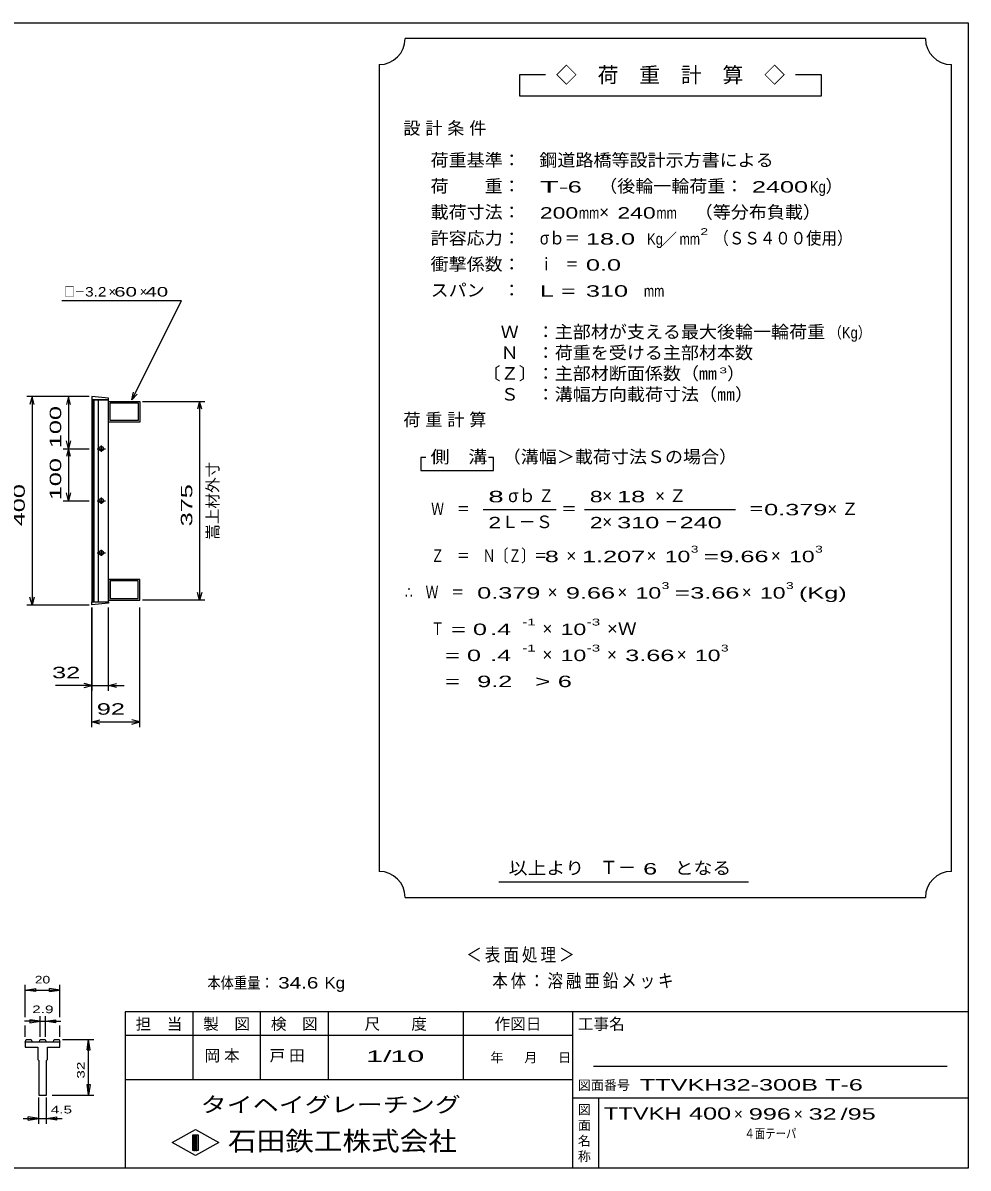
# Model space of a CAD drawing. Units: millimetres, scale not verified. Extents: x -1820 to 1731, y -1282 to 1054.
# Drawn here: x -86 to 1731, y -1146 to 1054 of the extents above; entities that cross this region are included whole.
import ezdxf
from ezdxf.enums import TextEntityAlignment as Align

# ---------------------------------------------------------------- set-up
doc = ezdxf.new("R2010")
doc.units = ezdxf.units.MM
doc.header["$LTSCALE"] = 10
for name, color, linetype, lineweight in [('0_2', 150, 'Continuous', 25), ('16', 3, 'Continuous', 25), ('22', 2, 'Continuous', 25), ('32', 4, 'Continuous', 25)]:
    doc.layers.add(name, color=color, linetype=linetype, lineweight=lineweight)
doc.styles.add('ベクトル', font='')
doc.styles.get('ベクトル').set_extended_font_data('ベクトル')

msp = doc.modelspace()

# ---------------------------------------------------------------- linework, layer by layer
at = {"layer": '0_2'}
for p, q in [((-1729, 1053.5), (1731, 1053.5)), ((1731, 1053.5), (1731, -1146.5)), ((1731, -846.5), (111, -846.5)), ((111, -846.5), (111, -1146.5)), ((241, -846.5), (241, -976.5)), ((371, -976.5), (371, -846.5)), ((501, -846.5), (501, -976.5)), ((761, -976.5), (761, -846.5)), ((971, -846.5), (971, -1146.5)), ((971, -891.5), (111, -891.5)), ((1691, -951.5), (1011, -951.5)), ((111, -976.5), (971, -976.5)), ((971, -1011.5), (1731, -1011.5)), ((1021, -1146.5), (1021, -1011.5)), ((201, -1097.5), (246, -1072.5)), ((246, -1072.5), (291, -1097.5)), ((246, -1122.5), (201, -1097.5)), ((241, -1082.5), (251, -1082.5)), ((241, -1112.5), (241, -1082.5)), ((241, -1082.5), (243, -1082.5)), ((243, -1082.5), (243, -1112.5)), ((245, -1112.5), (245, -1082.5)), ((245, -1082.5), (247, -1082.5)), ((291, -1097.5), (246, -1122.5)), ((247, -1082.5), (247, -1112.5)), ((249, -1112.5), (249, -1082.5)), ((249, -1082.5), (251, -1082.5)), ((251, -1082.5), (251, -1112.5)), ((251, -1082.5), (251, -1112.5)), ((251, -1112.5), (241, -1112.5)), ((243, -1112.5), (245, -1112.5)), ((247, -1112.5), (249, -1112.5)), ((1731, -1146.5), (-1729, -1146.5))]:
    msp.add_line(p, q, dxfattribs=at)
at = {"layer": '16'}
for p, q in [((79, 332.5), (47, 335.5)), ((47, 335.5), (47, 329.5)), ((79, 329.5), (79, 332.5)), ((47, 329.5), (79, 329.5)), ((47, 329.5), (47, -58.5)), ((79, 329.5), (47, 329.5)), ((48.5, 329.5), (48.5, -58.5)), ((51.5, -58.5), (51.5, 329.5)), ((59, 329.5), (59, -58.5)), ((79, -58.5), (79, 329.5)), ((79, 326.5), (139, 326.5)), ((79, 286.5), (79, 326.5)), ((82, 323.5), (136, 323.5)), ((82, 289.5), (82, 323.5)), ((136, 323.5), (136, 289.5)), ((139, 326.5), (139, 286.5)), ((139, 286.5), (79, 286.5)), ((136, 289.5), (82, 289.5)), ((57, 235.5), (73, 235.5)), ((67, 238.5), (63, 238.5)), ((63, 232.5), (67, 232.5)), ((65, 241.5), (65, 229.5)), ((57, 135.5), (73, 135.5)), ((67, 138.5), (63, 138.5)), ((63, 132.5), (67, 132.5)), ((65, 141.5), (65, 129.5)), ((57, 35.5), (73, 35.5)), ((67, 38.5), (63, 38.5)), ((63, 32.5), (67, 32.5)), ((65, 41.5), (65, 29.5)), ((139, -15.5), (79, -15.5)), ((79, -15.5), (79, -55.5)), ((136, -18.5), (82, -18.5)), ((82, -18.5), (82, -52.5)), ((136, -52.5), (136, -18.5)), ((139, -55.5), (139, -15.5)), ((47, -58.5), (79, -58.5)), ((47, -64.5), (47, -58.5)), ((47, -58.5), (79, -58.5)), ((79, -61.5), (47, -64.5)), ((79, -55.5), (139, -55.5)), ((79, -58.5), (79, -61.5)), ((82, -52.5), (136, -52.5))]:
    msp.add_line(p, q, dxfattribs=at)
for centre, radius, start, end in [((63, 235.5), 3, 90, 270), ((65, 235.5), 4, 46.6, 133.4), ((65, 235.5), 4, 226.6, 313.4), ((67, 235.5), 3, 270, 90), ((63, 135.5), 3, 90, 270), ((65, 135.5), 4, 46.6, 133.4), ((65, 135.5), 4, 226.6, 313.4), ((67, 135.5), 3, 270, 90), ((63, 35.5), 3, 90, 270), ((65, 35.5), 4, 46.6, 133.4), ((65, 35.5), 4, 226.6, 313.4), ((67, 35.5), 3, 270, 90)]:
    msp.add_arc(centre, radius, start, end, dxfattribs=at)
at = {"layer": '22', "color": 4}
for p, q in [((1649, 1023.5), (649, 1023.5)), ((599, 973.5), (599, -576.5)), ((1699, -576.5), (1699, 973.5)), ((919, 953.5), (869, 953.5)), ((869, 953.5), (869, 913.5)), ((1449, 953.5), (1399, 953.5)), ((1449, 913.5), (1449, 953.5)), ((869, 913.5), (1449, 913.5)), ((219, 519.5), (-11, 519.5)), ((124, 329.5), (219, 519.5)), ((42, 335.5), (-78, 335.5)), ((-68, 335.5), (-72, 320.5)), ((-64, 320.5), (-68, 335.5)), ((-68, 335.5), (-68, -64.5)), ((42, 335.5), (-8, 335.5)), ((2, 335.5), (-2, 320.5)), ((6, 320.5), (2, 335.5)), ((2, 335.5), (2, 235.5)), ((124, 329.5), (127, 344.1)), ((124, 329.5), (134, 340.5)), ((144, 326.5), (264, 326.5)), ((254, 326.5), (250, 311.5)), ((258, 311.5), (254, 326.5)), ((254, 326.5), (254, -55.5)), ((2, 235.5), (-2, 250.5)), ((6, 250.5), (2, 235.5)), ((-8, 235.5), (42, 235.5)), ((2, 235.5), (-2, 220.5)), ((6, 220.5), (2, 235.5)), ((2, 235.5), (2, 135.5)), ((689, 218.5), (679, 218.5)), ((679, 218.5), (679, 193.5)), ((819, 218.5), (809, 218.5)), ((819, 193.5), (819, 218.5)), ((679, 193.5), (819, 193.5)), ((-8, 135.5), (42, 135.5)), ((2, 135.5), (-2, 150.5)), ((6, 150.5), (2, 135.5)), ((799, 118.5), (939, 118.5)), ((994, 118.5), (1284, 118.5)), ((254, -55.5), (250, -40.5)), ((258, -40.5), (254, -55.5)), ((-78, -64.5), (42, -64.5)), ((-68, -64.5), (-72, -49.5)), ((-64, -49.5), (-68, -64.5)), ((264, -55.5), (144, -55.5)), ((47, -69.5), (47, -229.5)), ((47, -299.5), (47, -69.5)), ((79, -229.5), (79, -69.5)), ((139, -299.5), (139, -69.5)), ((47, -219.5), (-23, -219.5)), ((47, -219.5), (32, -215.5)), ((32, -223.5), (47, -219.5)), ((47, -219.5), (79, -219.5)), ((79, -219.5), (94, -215.5)), ((94, -223.5), (79, -219.5)), ((79, -219.5), (109, -219.5)), ((47, -289.5), (62, -285.5)), ((139, -289.5), (124, -285.5)), ((62, -293.5), (47, -289.5)), ((47, -289.5), (139, -289.5)), ((124, -293.5), (139, -289.5)), ((829, -596.5), (1309, -596.5)), ((649, -626.5), (1649, -626.5))]:
    msp.add_line(p, q, dxfattribs=at)
for centre, start, end in [((599, 1023.5), 270, 0), ((1699, 1023.5), 180, 270), ((599, -626.5), 0, 90), ((1699, -626.5), 90, 180)]:
    msp.add_arc(centre, 50, start, end, dxfattribs=at)
at = {"layer": '32'}
for p, q in [((-81, -856.5), (-81, -794.5)), ((-81, -804.5), (-61, -801.5)), ((-61, -807.5), (-81, -804.5)), ((-81, -804.5), (-14.33, -804.5)), ((-61, -807.5), (-61, -801.5)), ((-14.33, -804.5), (-34.33, -801.5)), ((-34.33, -807.5), (-34.33, -801.5)), ((-34.33, -807.5), (-14.33, -804.5)), ((-14.33, -856.5), (-14.33, -794.5)), ((-52.5, -894.5), (-52.5, -854.5)), ((-42.83, -854.5), (-42.83, -894.5)), ((-52.5, -864.5), (-82.5, -864.5)), ((-81, -894.5), (-81, -872.5)), ((-52.5, -864.5), (-72.5, -861.5)), ((-72.5, -861.5), (-72.5, -867.5)), ((-72.5, -867.5), (-52.5, -864.5)), ((-52.5, -864.5), (-42.83, -864.5)), ((-42.83, -864.5), (-22.83, -861.5)), ((-22.83, -867.5), (-42.83, -864.5)), ((-42.83, -864.5), (-12.83, -864.5)), ((-22.83, -861.5), (-22.83, -867.5)), ((-14.33, -894.5), (-14.33, -872.5)), ((-81, -904.5), (-79.33, -899.5)), ((-79.33, -899.5), (-69.67, -899.5)), ((-69.67, -899.5), (-68, -904.5)), ((-54.17, -904.5), (-52.5, -899.5)), ((-52.5, -899.5), (-42.83, -899.5)), ((-42.83, -899.5), (-41.17, -904.5)), ((-27.33, -904.5), (-25.67, -899.5)), ((-25.67, -899.5), (-16, -899.5)), ((-16, -899.5), (-14.33, -904.5)), ((-9.33, -899.5), (50.67, -899.5)), ((37.67, -919.5), (40.67, -899.5)), ((43.67, -919.5), (40.67, -899.5)), ((40.67, -1006.17), (40.67, -899.5)), ((-81, -904.5), (-81, -914.5)), ((-14.33, -904.5), (-81, -904.5)), ((-81, -914.5), (-56.83, -914.5)), ((-56.83, -914.5), (-56.83, -937.83)), ((-38.5, -937.83), (-38.5, -914.5)), ((-38.5, -914.5), (-14.33, -914.5)), ((-14.33, -914.5), (-14.33, -904.5)), ((37.67, -919.5), (43.67, -919.5)), ((-56.83, -937.83), (-55.17, -939.5)), ((-55.17, -939.5), (-55.17, -1006.17)), ((-40.17, -939.5), (-38.5, -937.83)), ((-40.17, -1006.17), (-40.17, -939.5)), ((40.67, -1006.17), (37.67, -986.17)), ((37.67, -986.17), (43.67, -986.17)), ((43.67, -986.17), (40.67, -1006.17)), ((-55.17, -1006.17), (-40.17, -1006.17)), ((-55.17, -1061.17), (-55.17, -1011.17)), ((-40.17, -1061.17), (-40.17, -1011.17)), ((-29.33, -1006.17), (50.67, -1006.17)), ((-85.17, -1051.17), (-55.17, -1051.17)), ((-55.17, -1051.17), (-75.17, -1048.17)), ((-75.17, -1054.17), (-75.17, -1048.17)), ((-75.17, -1054.17), (-55.17, -1051.17)), ((-55.17, -1051.17), (-40.17, -1051.17)), ((-40.17, -1051.17), (-20.17, -1048.17)), ((-20.17, -1054.17), (-40.17, -1051.17)), ((-40.17, -1051.17), (-10.17, -1051.17)), ((-20.17, -1054.17), (-20.17, -1048.17))]:
    msp.add_line(p, q, dxfattribs=at)

# ---------------------------------------------------------------- texts
at = {"layer": '0_2', "style": 'ベクトル'}
for s, height, p in [('担\u3000当', 21.99, (131, -869.5)), ('製\u3000図', 21.99, (261, -869.5)), ('検\u3000図', 21.99, (391, -869.5)), ('尺\u3000\u3000度', 21.99, (571, -869.5)), ('作図日', 21.99, (821, -869.5)), ('工事名', 21.99, (981, -869.5)), ('年', 18.33, (813, -934)), ('月', 18.33, (878, -934)), ('日', 18.33, (943, -934)), ('図面番号', 18.33, (981, -987)), ('図', 18.33, (981, -1034)), ('面', 18.33, (981, -1064)), ('名', 18.33, (981, -1094)), ('称', 18.33, (981, -1124))]:
    msp.add_text(s, height=height, dxfattribs=at).set_placement(p, align=Align.MIDDLE_LEFT)
at = {"layer": '0_2', "color": 222, "style": 'ベクトル'}
for s, height, width, p in [('タイヘイグレーチング', 29.33, 1.25, (256, -1024.5)), ('石田鉄工株式会社', 36.66, 1.1, (308.5, -1094.5))]:
    msp.add_text(s, height=height, dxfattribs=dict(at, width=width)).set_placement(p, align=Align.MIDDLE_LEFT)
at = {"layer": '22', "style": 'ベクトル'}
for s, height, p in [('◇\u3000荷\u3000重\u3000計\u3000算\u3000◇', 29.33, (939, 953.5)), ('）', 24.19, (1457, 740)), ('×', 24.19, (1022, 690)), ('／', 21.99, (1141.5, 638.5)), ('×', 18.33, (79, 537)), ('×', 18.33, (139, 537)), ('）', 24.19, (1268, 380)), ('σｂ', 24.19, (847, 145)), ('×', 24.19, (1028, 145)), ('Ｌ－Ｓ', 24.19, (834, 95)), ('×', 24.19, (1028, 95)), ('×', 24.19, (959, 30)), ('×', 24.19, (1113, 30)), ('×', 24.19, (1352, 30)), ('×', 24.19, (923, -40)), ('×', 24.19, (1057, -40)), ('×', 24.19, (1296, -40)), ('×', 24.19, (913, -110)), ('×', 24.19, (913, -160)), ('×', 24.19, (1037, -160)), ('×', 24.19, (1171, -160)), ('Ｔ－', 25.66, (1023, -569)), ('×', 21.99, (1281, -1042.5)), ('×', 21.99, (1396, -1042.5))]:
    msp.add_text(s, height=height, dxfattribs=at).set_placement(p, align=Align.MIDDLE_LEFT)
for s, height, width, p in [('荷重基準：\u3000', 24.19, 1.05, (698, 790)), ('鋼道路橋等設計示方書による', 24.19, 1.05, (907, 790)), ('荷\u3000\u3000重：\u3000', 24.19, 1.05, (698, 740)), ('T-', 21.99, 2, (908, 738.5)), (' 6 ', 21.99, 1.65, (948, 738.5)), ('（後輪一輪荷重：', 24.19, 1.05, (1022, 740)), (' 2400', 21.99, 1.65, (1302, 738.5)), ('Kg', 21.99, 0.85, (1427, 738.5)), ('載荷寸法：\u3000', 24.19, 1.05, (698, 690)), ('\u3000（等分布負載）', 24.19, 1.05, (1171, 690)), ('200', 21.99, 1.5, (908, 688.5)), ('mm', 21.99, 0.8, (983, 688.5)), ('240', 21.99, 1.5, (1057, 688.5)), ('mm', 21.99, 0.8, (1132, 688.5)), ('許容応力：\u3000', 24.19, 1.05, (698, 640)), ('σｂ＝', 24.19, 0.9, (908, 640)), (' 18.0', 21.99, 1.65, (983, 638.5)), ('Kg', 21.99, 0.85, (1114, 638.5)), ('mm', 21.99, 0.8, (1176.5, 638.5)), ('2', 13.2, 1.5, (1216.5, 652.5)), ('（ＳＳ４００使用）', 24.19, 0.9, (1241.5, 640)), ('衝撃係数：\u3000', 24.19, 1.05, (698, 590)), ('ｉ\u3000＝', 24.19, 0.75, (908, 590)), (' 0.0', 21.99, 1.65, (983, 588.5)), ('スパン\u3000：\u3000', 24.19, 1.05, (698, 540)), ('□－', 18.33, 0.8, (-6, 537)), ('3.2', 18.33, 1.2, (34, 537)), (' 60 ', 18.33, 1.6, (79, 537)), (' 40 ', 18.33, 1.6, (139, 537)), ('L =', 21.99, 1.65, (908, 538.5)), (' 310 ', 21.99, 1.65, (983, 538.5)), ('mm', 21.99, 0.8, (1108, 538.5)), ('\u3000Ｗ\u3000：主部材が支える最大後輪一輪荷重', 24.19, 1.05, (798, 460)), ('（Kg）', 21.99, 0.85, (1463, 458.5)), ('\u3000Ｎ\u3000：荷重を受ける主部材本数', 24.19, 1.05, (798, 420)), ('〔Ｚ〕：主部材断面係数（㎜', 24.19, 1.05, (798, 380)), ('3', 11, 1.8, (1253, 386)), ('\u3000Ｓ\u3000：溝幅方向載荷寸法（㎜）', 24.19, 1.05, (798, 340)), ('側\u3000溝', 24.19, 1.1, (698, 220)), ('\u3000（溝幅＞載荷寸法Ｓの場合）', 24.19, 1.05, (802, 220)), ('8', 21.99, 1.8, (809, 143.5)), ('Ｚ', 24.19, 0.9, (905, 145)), ('8', 21.99, 1.5, (1004, 143.5)), (' 18 ', 21.99, 1.65, (1043, 143.5)), ('Ｗ\u3000＝', 24.19, 0.75, (699, 120)), ('＝', 24.19, 0.9, (949, 120)), ('＝', 24.19, 0.9, (1309, 120)), ('0.379', 21.99, 1.65, (1339, 118.5)), ('2', 21.99, 1.5, (809, 93.5)), ('2', 21.99, 1.5, (1004, 93.5)), (' 310 ', 21.99, 1.65, (1043, 93.5)), ('－', 24.19, 0.75, (1148, 95)), (' 240 ', 21.99, 1.65, (1163, 93.5)), ('Ｚ\u3000＝\u3000Ｎ〔Ｚ〕＝', 24.19, 0.75, (699, 30)), ('3', 13.2, 1.5, (1198, 42.5)), ('3', 13.2, 1.5, (1437, 42.5)), (' 8 ', 21.99, 1.65, (904, 28.5)), ('1.207', 21.99, 1.65, (989, 28.5)), ('10', 21.99, 1.5, (1148, 28.5)), ('=', 21.99, 1.7, (1223, 28.5)), ('9.66', 21.99, 1.65, (1253, 28.5)), ('10', 21.99, 1.5, (1387, 28.5)), ('3', 13.2, 1.5, (1142, -27.5)), ('3', 13.2, 1.5, (1381, -27.5)), ('∴\u3000Ｗ\u3000＝', 24.19, 0.75, (649, -40)), (' 0.379', 21.99, 1.65, (774, -41.5)), ('9.66', 21.99, 1.65, (958, -41.5)), ('10', 21.99, 1.5, (1092, -41.5)), ('=', 21.99, 1.7, (1167, -41.5)), ('3.66', 21.99, 1.65, (1197, -41.5)), ('10', 21.99, 1.5, (1331, -41.5)), ('(Kg)', 21.99, 1.65, (1406, -41.5)), ('Ｔ', 24.19, 0.75, (699, -110)), (' = 0', 21.99, 1.65, (724, -111.5)), (' .4 ', 21.99, 1.65, (799, -111.5)), ('-1', 13.2, 1.65, (874, -97.5)), ('10', 21.99, 1.5, (948, -111.5)), ('-3', 13.2, 1.65, (998, -97.5)), ('×Ｗ', 24.19, 1.1, (1037, -110)), ('  = 0', 21.99, 1.65, (699, -161.5)), (' .4 ', 21.99, 1.65, (799, -161.5)), ('-1', 13.2, 1.65, (874, -147.5)), ('10', 21.99, 1.5, (948, -161.5)), ('-3', 13.2, 1.65, (998, -147.5)), ('3.66', 21.99, 1.65, (1072, -161.5)), ('10', 21.99, 1.5, (1206, -161.5)), ('3', 13.2, 1.5, (1256, -147.5)), (' 32 ', 21.99, 1.65, (-43, -194.5)), ('  =', 21.99, 1.65, (699, -211.5)), (' 9.2', 21.99, 1.65, (774, -211.5)), ('>', 21.99, 1.7, (899, -211.5)), (' 6 ', 21.99, 1.65, (929, -211.5)), (' 92 ', 21.99, 1.65, (43, -264.5)), ('以上より\u3000', 24.19, 1.1, (848, -570)), (' 6 ', 21.99, 1.65, (1093, -571.5)), ('となる', 24.19, 1.1, (1167, -570)), ('本体重量：', 21.99, 0.85, (269, -790.5)), (' 34.6', 21.99, 1.35, (394, -790.5)), ('Kg', 21.99, 1.1, (494, -790.5)), ('1/', 21.99, 2, (574, -931.5)), (' 10 ', 21.99, 2, (604, -931.5)), ('TTVKH32-300B T-6           ', 21.99, 1.65, (1100, -986.5)), ('TTVKH', 23.46, 1.45, (1031, -1041.5)), (' 400 ', 23.46, 1.55, (1181, -1041.5)), (' 996 ', 21.99, 1.65, (1296, -1042.5)), (' 32 ', 21.99, 1.65, (1411, -1042.5)), ('/', 21.99, 1.65, (1486, -1042.5)), (' 95 ', 21.99, 1.65, (1486, -1042.5)), ('４面テーパ', 18.33, 0.8, (1301, -1080))]:
    msp.add_text(s, height=height, dxfattribs=dict(at, width=width)).set_placement(p, align=Align.MIDDLE_LEFT)
at = {"layer": '22', "style": 'ベクトル', "width": 1.65}
for s, p in [(' 100 ', (-23, 223)), (' 100 ', (-23, 123)), (' 400 ', (-93, 73)), (' 375 ', (229, 73))]:
    msp.add_text(s, height=21.99, rotation=90, dxfattribs=at).set_placement(p, align=Align.MIDDLE_LEFT)
at = {"layer": '22', "style": 'ベクトル'}
msp.add_text('嵩上材外寸', height=21.99, rotation=90, dxfattribs=at).set_placement((279, 60.5), align=Align.MIDDLE_LEFT)
at = {"layer": '22', "attachment_point": 4, "style": 'ベクトル'}
for s, insert, char_height in [('\\T1.28;設計条件', (645.5, 850), 24.19), ('\\T1.28;荷重計算', (645.5, 290), 24.19), ('\\T1.42;×Ｚ', (1129.5, 145), 24.19), ('\\T1.42;×Ｚ', (1460.5, 120), 24.19), ('\\T1.2;\\W0.85;＜表面処理＞', (766.5, -738), 25.66), ('\\T1.19;\\W0.85;本体：溶融亜鉛メッキ', (816.5, -788), 25.66), ('\\T1.25;岡本\u3000', (263.5, -931.5), 21.99), ('\\T1.25;戸田\u3000', (388.5, -931.5), 21.99)]:
    msp.add_mtext(s, dxfattribs=dict(at, insert=insert, char_height=char_height))
at = {"layer": '32', "color": 2, "style": 'ベクトル'}
for s, width, p in [('20', 1.35, (-62.67, -784.5)), ('2.9', 1.5, (-67.67, -841.5)), (' 4.5 ', 1.5, (-40.17, -1034.17))]:
    msp.add_text(s, height=14.66, dxfattribs=dict(at, width=width)).set_placement(p, align=Align.MIDDLE_LEFT)
at = {"layer": '32', "color": 2, "style": 'ベクトル', "width": 1.5}
msp.add_text(' 32 ', height=14.66, rotation=90, dxfattribs=at).set_placement((25.67, -982.83), align=Align.MIDDLE_LEFT)

doc.saveas('drawing.dxf')
